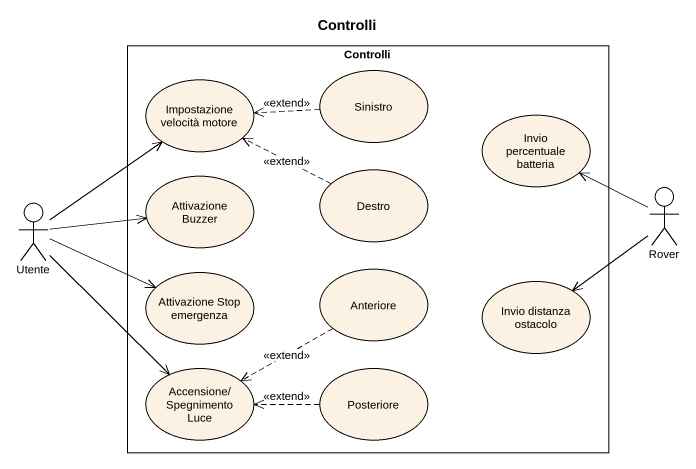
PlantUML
@startuml
title Controlli
rectangle Controlli {
  usecase "Impostazione velocità motore" as Impostazione_velocità_motore
  usecase Sinistro
  usecase "Invio percentuale batteria" as Invio_percentuale_batteria
  usecase "Attivazione Buzzer" as Attivazione_Buzzer
  usecase Destro
  usecase "Attivazione Stop emergenza" as Attivazione_Stop_emergenza
  usecase Anteriore
  usecase "Invio distanza ostacolo" as Invio_distanza_ostacolo
  usecase "Accensione/Spegnimento Luce" as Accensione_Spegnimento_Luce
  usecase Posteriore
}
actor Utente
actor Rover
Sinistro .left.> Impostazione_velocità_motore : <<extend>>
Destro .left.> Impostazione_velocità_motore : <<extend>>
Utente -up-> Impostazione_velocità_motore
Utente -right-> Attivazione_Buzzer
Utente -right-> Attivazione_Stop_emergenza
Utente --> Accensione_Spegnimento_Luce
Rover -up-> Invio_percentuale_batteria
Rover --> Invio_distanza_ostacolo
Anteriore .left.> Accensione_Spegnimento_Luce : <<extend>>
Posteriore .left.> Accensione_Spegnimento_Luce : <<extend>>
@enduml
